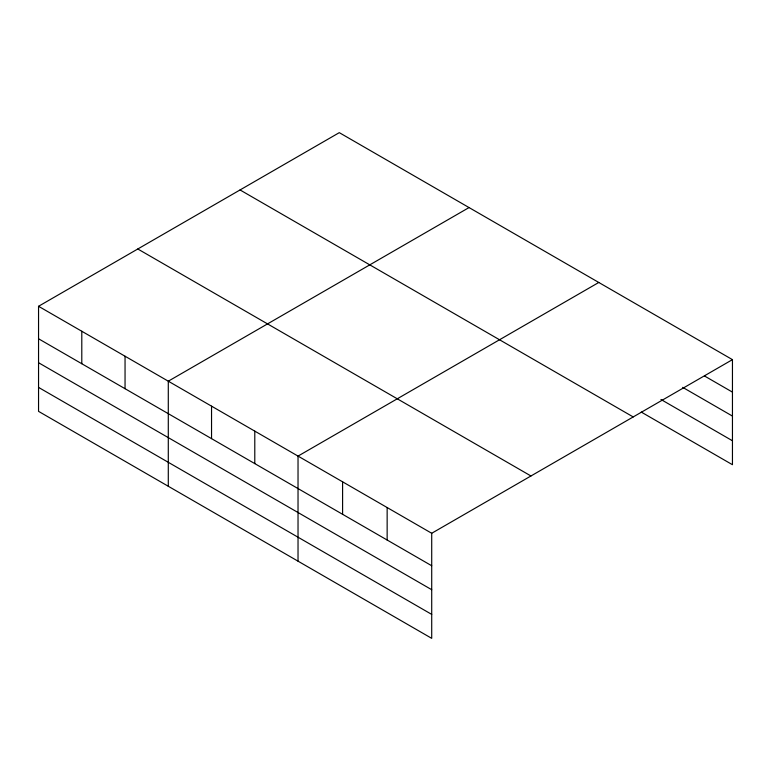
<?xml version="1.0" encoding="UTF-8"?>
<svg xmlns="http://www.w3.org/2000/svg" width="771" height="771" viewBox="0 0 771 771"><rect width="100%" height="100%" fill="white"/><g stroke="black" fill="none" stroke-linecap="round" stroke-linejoin="round"><path stroke-width="1.16" d="M38.55 306.289L431.712 533.272L431.712 638.349L38.55 411.357L38.55 306.289L339.288 132.651L732.45 359.643L732.45 464.711L641.26 412.071M469.038 207.563L168.29 381.192L168.29 486.27M598.778 282.465L298.03 456.095L298.03 561.172M431.712 533.272L732.45 359.643M704.472 375.969L732.45 392.121M682.711 387.36L732.45 416.08M660.949 399.474L732.45 440.761M240.051 189.955L633.203 416.938M137.797 248.985L530.949 475.977M38.55 338.768L431.712 565.75M38.55 362.717L431.712 589.709M38.55 387.399L431.712 614.391M387.148 507.549L387.148 540.028M342.594 481.827L342.594 514.305M254.787 431.124L254.787 463.602M211.543 406.163L211.543 438.641M125.047 356.221L125.047 388.7M81.793 331.251L81.793 363.729"/></g></svg>
